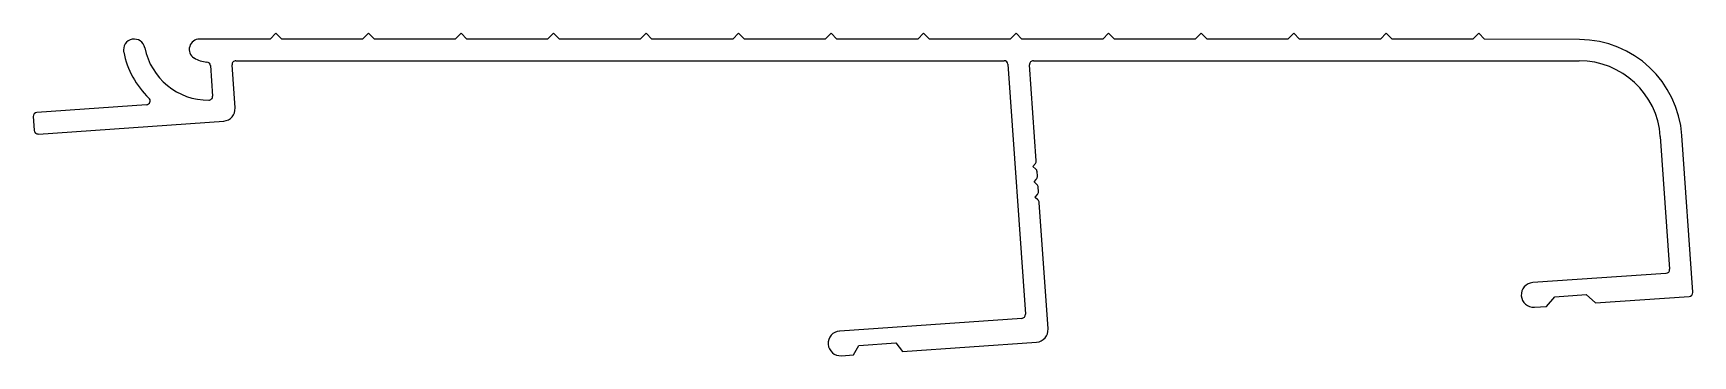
# Model space of a CAD drawing. Extents: x -54 to 54, y 28 to 49.
import ezdxf

# ---------------------------------------------------------------- set-up
doc = ezdxf.new("R2010")
doc.units = 0
doc.layers.get('0').update_dxf_attribs({"linetype": 'CONTINUOUS'})

msp = doc.modelspace()

# ---------------------------------------------------------------- linework, layer by layer
for p, q in [((-38.45, 49.01), (-43.03, 49.01)), ((-38.07, 49.39), (-38.45, 49.01)), ((-37.69, 49.01), (-38.07, 49.39)), ((-32.45, 49.01), (-37.69, 49.01)), ((-32.07, 49.39), (-32.45, 49.01)), ((-31.69, 49.01), (-32.07, 49.39)), ((-26.45, 49.01), (-31.69, 49.01)), ((-26.07, 49.39), (-26.45, 49.01)), ((-25.69, 49.01), (-26.07, 49.39)), ((-20.45, 49.01), (-25.69, 49.01)), ((-20.07, 49.39), (-20.45, 49.01)), ((-19.69, 49.01), (-20.07, 49.39)), ((-14.45, 49.01), (-19.69, 49.01)), ((-14.07, 49.39), (-14.45, 49.01)), ((-13.69, 49.01), (-14.07, 49.39)), ((-8.45, 49.01), (-13.69, 49.01)), ((-8.07, 49.39), (-8.45, 49.01)), ((-7.69, 49.01), (-8.07, 49.39)), ((-2.45, 49.01), (-7.69, 49.01)), ((-2.07, 49.39), (-2.45, 49.01)), ((-1.69, 49.01), (-2.07, 49.39)), ((3.55, 49.01), (-1.69, 49.01)), ((3.93, 49.39), (3.55, 49.01)), ((4.31, 49.01), (3.93, 49.39)), ((9.55, 49.01), (4.31, 49.01)), ((9.93, 49.39), (9.55, 49.01)), ((10.31, 49.01), (9.93, 49.39)), ((15.55, 49.01), (10.31, 49.01)), ((15.93, 49.39), (15.55, 49.01)), ((16.31, 49.01), (15.93, 49.39)), ((21.55, 49.01), (16.31, 49.01)), ((21.93, 49.39), (21.55, 49.01)), ((22.31, 49.01), (21.93, 49.39)), ((27.55, 49.01), (22.31, 49.01)), ((27.93, 49.39), (27.55, 49.01)), ((28.31, 49.01), (27.93, 49.39)), ((33.55, 49.01), (28.31, 49.01)), ((33.93, 49.39), (33.55, 49.01)), ((34.31, 49.01), (33.93, 49.39)), ((39.55, 49.01), (34.31, 49.01)), ((39.93, 49.39), (39.55, 49.01)), ((40.31, 49.01), (39.93, 49.39)), ((46.47, 48.98), (40.31, 49.01)), ((-40.67, 47.61), (9.15, 47.61)), ((9.4, 47.38), (10.53, 31.18)), ((11.05, 47.61), (46.44, 47.61)), ((-42.32, 47.29), (-42.18, 45.32)), ((-40.72, 44.56), (-40.92, 47.34)), ((11.24, 41.12), (10.8, 47.34)), ((-46.46, 44.76), (-53.58, 44.26)), ((-53.81, 43.99), (-53.75, 43.1)), ((-53.48, 42.86), (-41.46, 43.7)), ((51.7, 42.7), (52.31, 34.1)), ((53.81, 32.6), (53.1, 42.77)), ((11.02, 40.76), (11.18, 40.94)), ((11.2, 40.59), (11.02, 40.75)), ((11.09, 39.76), (11.25, 39.94)), ((11.31, 40.13), (11.29, 40.42)), ((11.27, 39.59), (11.09, 39.75)), ((11.16, 38.76), (11.32, 38.95)), ((11.34, 38.59), (11.16, 38.75)), ((11.38, 39.13), (11.36, 39.42)), ((12, 30.23), (11.43, 38.42)), ((52.07, 33.83), (43.43, 33.23)), ((44.33, 31.69), (44.87, 32.31)), ((44.87, 32.31), (46.89, 32.45)), ((46.89, 32.45), (47.51, 31.91)), ((47.51, 31.91), (53.58, 32.33)), ((43.55, 31.63), (44.33, 31.69)), ((10.3, 30.91), (-1.51, 30.08)), ((-0.61, 28.54), (-0.27, 29.15)), ((-0.27, 29.15), (2.14, 29.32)), ((2.14, 29.32), (2.56, 28.77)), ((2.56, 28.77), (11.26, 29.37)), ((-1.4, 28.49), (-0.61, 28.54))]:
    msp.add_line(p, q)
for centre, radius, start, end in [((-47.26, 48.31), 0.7, 11.0829, 191.0829), ((-42.45, 49.25), 4.2, 191.0829, 270.3713), ((-43.03, 48.35), 0.663, 90, 237.4406), ((46.44, 42.3), 6.68, 4, 89.7107), ((-42.45, 49.25), 5.6, 191.0829, 226.4707), ((-42.45, 49.25), 1.73, 237.4406, 266.7463), ((-42.56, 47.27), 0.25, 4, 86.7463), ((-40.67, 47.36), 0.25, 90, 184), ((9.15, 47.36), 0.25, 4, 90), ((11.05, 47.36), 0.25, 90, 184), ((46.44, 42.33), 5.28, 4, 90), ((-42.43, 45.3), 0.25, 270.3713, 4), ((-53.56, 44.01), 0.25, 94, 184), ((-46.48, 45.01), 0.25, 274, 46.4707), ((-41.52, 44.5), 0.8, 274, 4), ((-53.5, 43.11), 0.25, 184, 274), ((10.99, 41.11), 0.25, 319, 4), ((11.03, 40.75), 0.008, 139, 229), ((11.04, 40.4), 0.25, 4, 49), ((11.06, 40.11), 0.25, 319, 4), ((11.1, 39.76), 0.008, 139, 229), ((11.16, 38.76), 0.008, 139, 229), ((11.11, 39.4), 0.25, 4, 49), ((11.13, 39.11), 0.25, 319, 4), ((11.18, 38.4), 0.25, 4, 49), ((52.06, 34.08), 0.25, 274, 4), ((43.49, 32.43), 0.8, 94, 274), ((53.56, 32.58), 0.25, 274, 4), ((10.28, 31.16), 0.25, 274, 4), ((11.2, 30.17), 0.8, 274, 4), ((-1.46, 29.29), 0.8, 94, 274)]:
    msp.add_arc(centre, radius, start, end)

doc.saveas('drawing.dxf')
